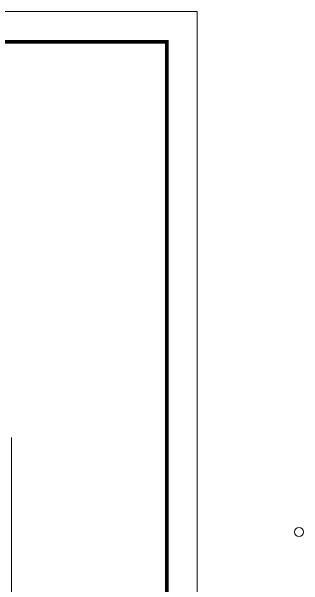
# Model space of a CAD drawing. Header units: millimetres. Extents: x 27137 to 30937, y -4667 to -569.
# Drawn here: x 29059.6 to 29107.7, y -2865.7 to -2771.2 of the extents above; entities that cross this region are included whole.
import ezdxf

# ---------------------------------------------------------------- set-up
doc = ezdxf.new("R2010")
doc.units = ezdxf.units.MM
doc.header["$LTSCALE"] = 0.4

msp = doc.modelspace()

# ---------------------------------------------------------------- linework, layer by layer
at = {"lineweight": 15}
msp.add_line((29059.6276, -2841.3129), (29059.6287, -2888.7673), dxfattribs=at)
at = {"color": 7, "lineweight": 15}
msp.add_lwpolyline([(28249.1837, -3365.1633), (29090.1837, -3365.1633), (29090.1837, -2771.1633), (28249.1837, -2771.1633)], close=True, dxfattribs=at)
at = {"lineweight": 15, "const_width": 0.6}
msp.add_lwpolyline([(28269.1837, -3360.1633), (29085.1837, -3360.1633), (29085.1837, -2776.1633), (28269.1837, -2776.1633)], close=True, dxfattribs=at)
msp.add_lwpolyline([(28269.1837, -2776.1633), (29085.1837, -2776.1633), (29085.1837, -3360.1633), (28269.1837, -3360.1633)], dxfattribs=at)
at = {"lineweight": 15}
msp.add_circle((29106.9717, -2856.8991), 0.7344, dxfattribs=at)

doc.saveas('drawing.dxf')
